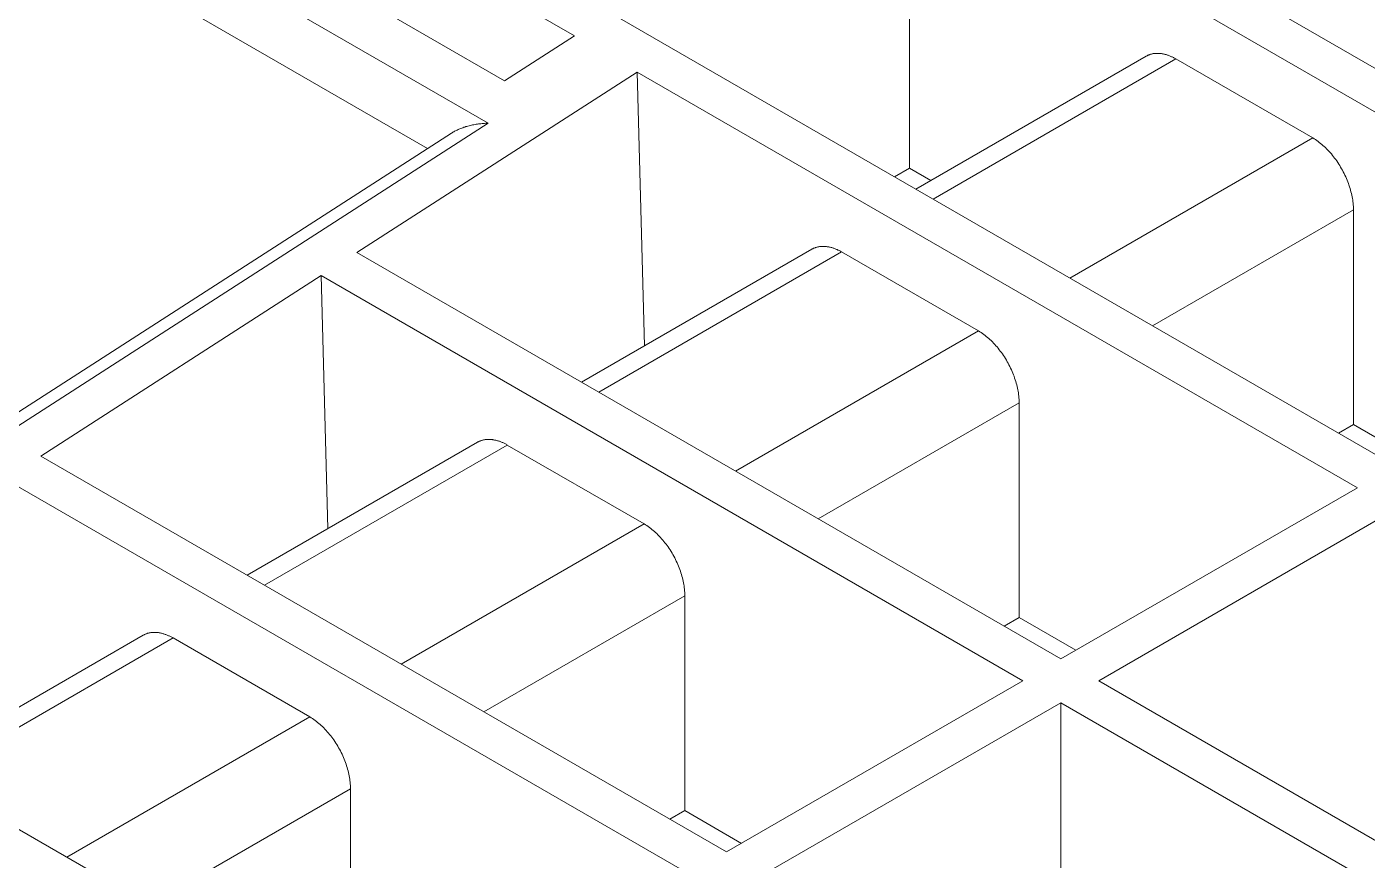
# Model space of a CAD drawing. Header units: inches. Extents: x 67248 to 85686, y -40174 to -31152.
# Drawn here: x 82446.16 to 82465.76, y -32878.14 to -32865.96 of the extents above; entities that cross this region are included whole.
import ezdxf

# ---------------------------------------------------------------- set-up
doc = ezdxf.new("R2010")
doc.units = ezdxf.units.IN
doc.header["$MEASUREMENT"] = 0

# ---------------------------------------------------------------- blocks, each defined once
blk = doc.blocks.new('ET200S')
at = {"lineweight": 0}
for p, q in [((0.38, 97.352), (61.172, 62.254)), ((0.026, 96.739), (60.351, 61.911)), ((51.884, 69.474), (62.339, 63.438)), ((50.885, 68.897), (61.395, 62.829)), ((67.387, 66.341), (77.976, 60.227)), ((66.874, 61.646), (66.874, 66.045)), ((66.874, 66.045), (77.463, 59.931)), ((62.862, 63.728), (73.451, 57.615)), ((62.339, 63.438), (61.395, 62.829)), ((66.961, 61.361), (70.078, 63.161)), ((67.195, 61.226), (70.482, 63.124)), ((72.334, 62.055), (70.482, 63.124)), ((59.395, 60.504), (63.189, 62.947)), ((63.189, 62.947), (63.289, 59.242)), ((63.189, 62.947), (72.938, 57.319)), ((61.172, 62.254), (42.788, 50.415)), ((69.047, 60.157), (72.334, 62.055)), ((66.671, 61.528), (66.874, 61.646)), ((66.874, 61.646), (67.164, 61.479)), ((70.163, 59.513), (72.885, 61.084)), ((72.885, 58.176), (72.885, 61.084)), ((68.925, 55.002), (59.395, 60.504)), ((62.435, 58.749), (65.552, 60.548)), ((62.669, 58.613), (65.957, 60.511)), ((67.808, 59.442), (65.957, 60.511)), ((55.116, 57.749), (58.91, 60.192)), ((58.91, 60.192), (59.003, 56.767)), ((58.91, 60.192), (68.412, 54.706)), ((64.521, 57.544), (67.808, 59.442)), ((65.638, 56.9), (68.359, 58.471)), ((68.359, 55.563), (68.359, 58.471)), ((72.682, 58.058), (72.885, 58.176)), ((72.885, 58.176), (73.654, 57.732)), ((57.91, 56.136), (61.027, 57.935)), ((58.144, 56.001), (61.431, 57.898)), ((63.283, 56.829), (61.431, 57.898)), ((64.4, 52.389), (55.116, 57.749)), ((54.632, 57.436), (63.887, 52.093)), ((68.925, 55.002), (72.938, 57.319)), ((69.438, 54.706), (73.451, 57.023)), ((59.996, 54.932), (63.283, 56.829)), ((61.112, 54.287), (63.834, 55.858)), ((63.834, 52.95), (63.834, 55.858)), ((68.156, 55.446), (68.359, 55.563)), ((68.359, 55.563), (69.128, 55.119)), ((53.384, 53.523), (56.501, 55.323)), ((53.619, 53.388), (56.906, 55.286)), ((58.757, 54.217), (56.906, 55.286)), ((59.874, 49.776), (50.838, 54.993)), ((64.4, 52.389), (68.412, 54.706)), ((81.283, 47.867), (69.438, 54.706)), ((64.912, 52.093), (68.925, 54.41)), ((68.925, 50.011), (68.925, 54.41)), ((68.925, 54.41), (80.769, 47.572)), ((55.47, 52.319), (58.757, 54.217)), ((56.587, 51.674), (59.309, 53.246)), ((59.309, 50.337), (59.309, 53.246)), ((63.631, 52.833), (63.834, 52.95)), ((63.834, 52.95), (64.603, 52.506))]:
    blk.add_line(p, q, dxfattribs=at)
for points in [[(70.078, 63.161), (70.084, 63.164), (70.091, 63.168), (70.097, 63.171), (70.104, 63.174), (70.11, 63.177), (70.117, 63.18), (70.124, 63.182), (70.131, 63.185), (70.138, 63.187), (70.145, 63.189), (70.152, 63.191), (70.159, 63.193), (70.166, 63.194), (70.174, 63.196), (70.181, 63.197), (70.189, 63.198), (70.196, 63.199), (70.204, 63.199), (70.211, 63.2), (70.219, 63.2), (70.227, 63.2), (70.234, 63.2), (70.242, 63.2), (70.249, 63.2), (70.257, 63.199), (70.264, 63.199), (70.272, 63.198), (70.28, 63.197), (70.287, 63.196), (70.295, 63.195), (70.302, 63.193), (70.309, 63.192), (70.319, 63.19), (70.329, 63.188), (70.338, 63.185), (70.348, 63.183), (70.357, 63.18), (70.366, 63.177), (70.376, 63.174), (70.385, 63.17), (70.394, 63.167), (70.403, 63.163), (70.412, 63.159), (70.421, 63.155), (70.43, 63.151), (70.439, 63.147), (70.448, 63.143), (70.456, 63.138), (70.465, 63.134), (70.474, 63.129), (70.482, 63.124)], [(42.517, 50.427), (60.674, 62.119), (60.685, 62.126), (60.696, 62.133), (60.707, 62.139), (60.718, 62.145), (60.729, 62.151), (60.741, 62.157), (60.752, 62.162), (60.764, 62.168), (60.776, 62.173), (60.788, 62.178), (60.801, 62.183), (60.815, 62.189), (60.829, 62.194), (60.842, 62.199), (60.856, 62.203), (60.87, 62.208), (60.884, 62.212), (60.898, 62.216), (60.913, 62.219), (60.929, 62.223), (60.945, 62.227), (60.961, 62.231), (60.977, 62.234), (60.994, 62.237), (61.01, 62.24), (61.026, 62.242), (61.043, 62.244), (61.059, 62.246), (61.075, 62.248), (61.091, 62.25), (61.107, 62.251), (61.124, 62.252), (61.14, 62.253), (61.156, 62.253), (61.172, 62.254)], [(72.334, 62.055), (72.352, 62.044), (72.371, 62.032), (72.388, 62.02), (72.406, 62.008), (72.423, 61.995), (72.44, 61.981), (72.457, 61.968), (72.473, 61.954), (72.489, 61.939), (72.505, 61.924), (72.522, 61.908), (72.539, 61.891), (72.555, 61.873), (72.571, 61.856), (72.586, 61.838), (72.602, 61.819), (72.616, 61.801), (72.631, 61.782), (72.645, 61.763), (72.659, 61.743), (72.673, 61.723), (72.686, 61.702), (72.699, 61.682), (72.712, 61.661), (72.724, 61.639), (72.736, 61.618), (72.748, 61.596), (72.759, 61.574), (72.77, 61.552), (72.78, 61.529), (72.79, 61.507), (72.799, 61.485), (72.808, 61.463), (72.817, 61.44), (72.825, 61.418), (72.832, 61.395), (72.839, 61.372), (72.846, 61.349), (72.852, 61.326), (72.858, 61.302), (72.863, 61.281), (72.867, 61.259), (72.871, 61.237), (72.875, 61.216), (72.878, 61.194), (72.88, 61.172), (72.882, 61.15), (72.884, 61.128), (72.885, 61.106), (72.885, 61.084)], [(65.552, 60.548), (65.559, 60.552), (65.565, 60.555), (65.572, 60.558), (65.578, 60.561), (65.585, 60.564), (65.592, 60.567), (65.599, 60.569), (65.605, 60.572), (65.612, 60.574), (65.619, 60.576), (65.626, 60.578), (65.634, 60.58), (65.641, 60.581), (65.648, 60.583), (65.656, 60.584), (65.663, 60.585), (65.671, 60.586), (65.678, 60.586), (65.686, 60.587), (65.693, 60.587), (65.701, 60.587), (65.709, 60.587), (65.716, 60.587), (65.724, 60.587), (65.731, 60.586), (65.739, 60.586), (65.746, 60.585), (65.754, 60.584), (65.762, 60.583), (65.769, 60.582), (65.777, 60.581), (65.784, 60.579), (65.794, 60.577), (65.803, 60.575), (65.813, 60.572), (65.822, 60.57), (65.832, 60.567), (65.841, 60.564), (65.85, 60.561), (65.859, 60.557), (65.869, 60.554), (65.878, 60.55), (65.887, 60.547), (65.896, 60.543), (65.905, 60.538), (65.913, 60.534), (65.922, 60.53), (65.931, 60.525), (65.94, 60.521), (65.948, 60.516), (65.957, 60.511)], [(67.808, 59.442), (67.827, 59.431), (67.845, 59.42), (67.863, 59.408), (67.881, 59.395), (67.898, 59.382), (67.915, 59.369), (67.931, 59.355), (67.948, 59.341), (67.964, 59.326), (67.98, 59.312), (67.997, 59.295), (68.013, 59.278), (68.029, 59.261), (68.045, 59.243), (68.061, 59.225), (68.076, 59.207), (68.091, 59.188), (68.105, 59.169), (68.12, 59.15), (68.133, 59.131), (68.147, 59.11), (68.161, 59.09), (68.174, 59.069), (68.187, 59.048), (68.199, 59.026), (68.211, 59.005), (68.222, 58.983), (68.234, 58.961), (68.244, 58.939), (68.255, 58.917), (68.265, 58.895), (68.274, 58.872), (68.283, 58.85), (68.291, 58.828), (68.299, 58.805), (68.307, 58.782), (68.314, 58.759), (68.321, 58.736), (68.327, 58.713), (68.333, 58.69), (68.337, 58.668), (68.342, 58.646), (68.346, 58.625), (68.349, 58.603), (68.352, 58.581), (68.355, 58.559), (68.357, 58.537), (68.358, 58.515), (68.359, 58.493), (68.359, 58.471)], [(61.027, 57.935), (61.033, 57.939), (61.04, 57.942), (61.046, 57.945), (61.053, 57.948), (61.06, 57.951), (61.066, 57.954), (61.073, 57.957), (61.08, 57.959), (61.087, 57.961), (61.094, 57.963), (61.101, 57.965), (61.108, 57.967), (61.116, 57.969), (61.123, 57.97), (61.13, 57.971), (61.138, 57.972), (61.145, 57.973), (61.153, 57.974), (61.16, 57.974), (61.168, 57.975), (61.176, 57.975), (61.183, 57.975), (61.191, 57.974), (61.198, 57.974), (61.206, 57.974), (61.213, 57.973), (61.221, 57.972), (61.229, 57.971), (61.236, 57.97), (61.244, 57.969), (61.251, 57.968), (61.259, 57.966), (61.268, 57.964), (61.278, 57.962), (61.287, 57.96), (61.297, 57.957), (61.306, 57.954), (61.315, 57.951), (61.325, 57.948), (61.334, 57.945), (61.343, 57.941), (61.352, 57.938), (61.361, 57.934), (61.37, 57.93), (61.379, 57.926), (61.388, 57.921), (61.397, 57.917), (61.405, 57.913), (61.414, 57.908), (61.423, 57.903), (61.431, 57.898)], [(63.283, 56.829), (63.301, 56.818), (63.32, 56.807), (63.337, 56.795), (63.355, 56.782), (63.372, 56.769), (63.389, 56.756), (63.406, 56.742), (63.422, 56.728), (63.438, 56.714), (63.454, 56.699), (63.471, 56.682), (63.488, 56.665), (63.504, 56.648), (63.52, 56.63), (63.535, 56.612), (63.551, 56.594), (63.565, 56.575), (63.58, 56.556), (63.594, 56.537), (63.608, 56.518), (63.622, 56.498), (63.635, 56.477), (63.648, 56.456), (63.661, 56.435), (63.673, 56.414), (63.685, 56.392), (63.697, 56.37), (63.708, 56.348), (63.719, 56.326), (63.729, 56.304), (63.739, 56.282), (63.748, 56.26), (63.757, 56.237), (63.766, 56.215), (63.774, 56.192), (63.781, 56.169), (63.789, 56.146), (63.795, 56.123), (63.801, 56.1), (63.807, 56.077), (63.812, 56.055), (63.816, 56.034), (63.82, 56.012), (63.824, 55.99), (63.827, 55.968), (63.829, 55.946), (63.831, 55.924), (63.833, 55.902), (63.834, 55.88), (63.834, 55.858)], [(56.501, 55.322), (56.508, 55.326), (56.514, 55.329), (56.521, 55.333), (56.527, 55.336), (56.534, 55.339), (56.541, 55.341), (56.548, 55.344), (56.554, 55.346), (56.561, 55.349), (56.568, 55.351), (56.575, 55.353), (56.583, 55.354), (56.59, 55.356), (56.597, 55.357), (56.605, 55.358), (56.612, 55.359), (56.62, 55.36), (56.627, 55.361), (56.635, 55.361), (56.643, 55.362), (56.65, 55.362), (56.658, 55.362), (56.665, 55.362), (56.673, 55.361), (56.68, 55.361), (56.688, 55.36), (56.696, 55.36), (56.703, 55.359), (56.711, 55.358), (56.718, 55.356), (56.726, 55.355), (56.733, 55.354), (56.743, 55.352), (56.752, 55.349), (56.762, 55.347), (56.771, 55.344), (56.781, 55.341), (56.79, 55.338), (56.799, 55.335), (56.809, 55.332), (56.818, 55.328), (56.827, 55.325), (56.836, 55.321), (56.845, 55.317), (56.854, 55.313), (56.863, 55.309), (56.871, 55.304), (56.88, 55.3), (56.889, 55.295), (56.897, 55.291), (56.906, 55.286)], [(58.757, 54.217), (58.776, 54.206), (58.794, 54.194), (58.812, 54.182), (58.83, 54.169), (58.847, 54.157), (58.864, 54.143), (58.881, 54.129), (58.897, 54.115), (58.913, 54.101), (58.929, 54.086), (58.946, 54.069), (58.962, 54.052), (58.979, 54.035), (58.994, 54.017), (59.01, 53.999), (59.025, 53.981), (59.04, 53.963), (59.054, 53.944), (59.069, 53.925), (59.082, 53.905), (59.096, 53.885), (59.11, 53.864), (59.123, 53.843), (59.136, 53.822), (59.148, 53.801), (59.16, 53.779), (59.172, 53.758), (59.183, 53.736), (59.194, 53.713), (59.204, 53.691), (59.214, 53.669), (59.223, 53.647), (59.232, 53.625), (59.24, 53.602), (59.248, 53.579), (59.256, 53.557), (59.263, 53.534), (59.27, 53.511), (59.276, 53.487), (59.282, 53.464), (59.287, 53.443), (59.291, 53.421), (59.295, 53.399), (59.298, 53.377), (59.301, 53.356), (59.304, 53.334), (59.306, 53.312), (59.307, 53.29), (59.308, 53.268), (59.309, 53.246)]]:
    blk.add_lwpolyline(points, dxfattribs=at)

msp = doc.modelspace()

# ---------------------------------------------------------------- block references
at = {"xscale": 1.08, "yscale": 1.08, "zscale": 1.08}
msp.add_blockref('ET200S', (82386.84, -32934.605, 0.332), dxfattribs=at)

doc.saveas('drawing.dxf')
